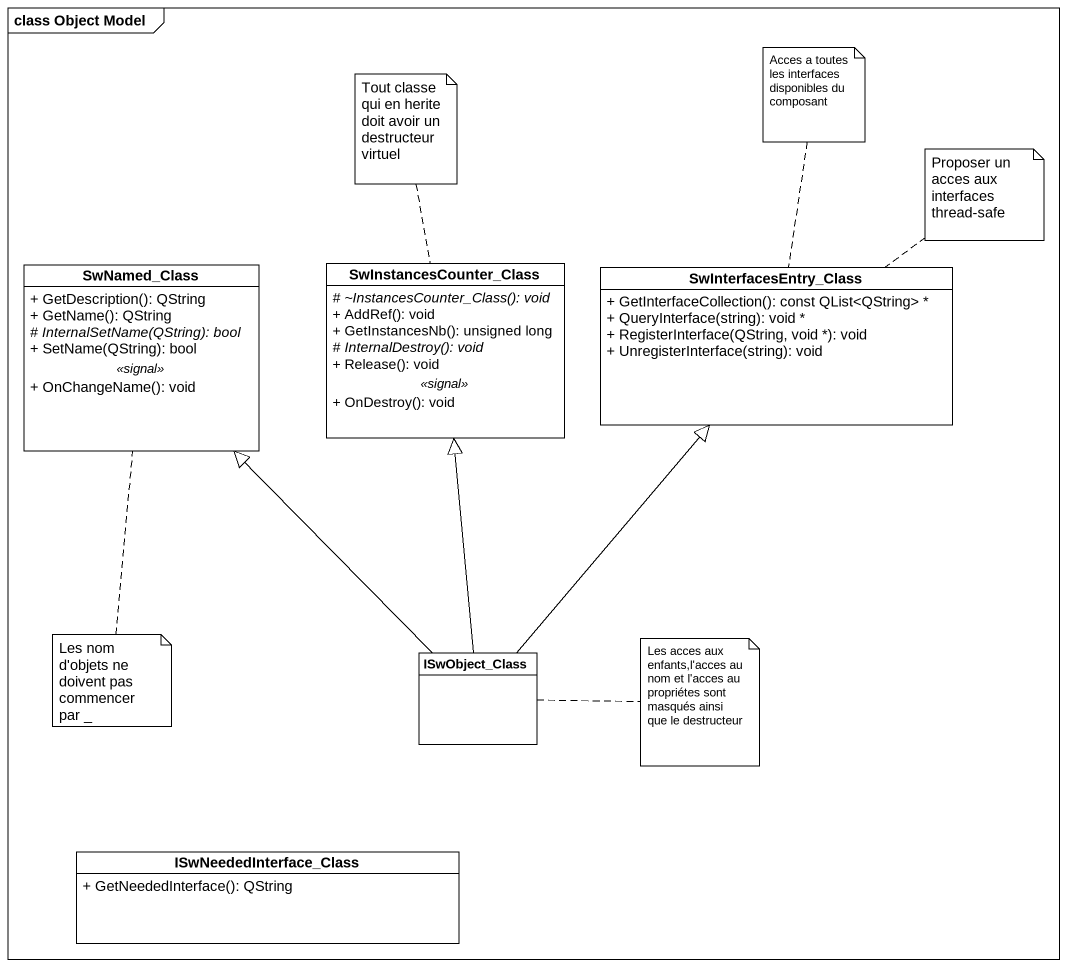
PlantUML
@startuml
mainframe class Object Model
hide circle
hide empty members
skinparam classAttributeIconSize 0
class SwNamed_Class {
  + GetDescription(): QString
  + GetName(): QString
  {abstract} # InternalSetName(QString): bool
  + SetName(QString): bool
  .. <<signal>> ..
  + OnChangeName(): void
}
class SwInstancesCounter_Class {
  {abstract} # ~InstancesCounter_Class(): void
  + AddRef(): void
  + GetInstancesNb(): unsigned long
  {abstract} # InternalDestroy(): void
  + Release(): void
  .. <<signal>> ..
  + OnDestroy(): void
}
class SwInterfacesEntry_Class {
  + GetInterfaceCollection(): const QList<QString> *
  + QueryInterface(string): void *
  + RegisterInterface(QString, void *): void
  + UnregisterInterface(string): void
}
class ISwObject_Class
class ISwNeededInterface_Class {
  + GetNeededInterface(): QString
}
ISwObject_Class -up-|> SwNamed_Class
ISwObject_Class -up-|> SwInstancesCounter_Class
ISwObject_Class -up-|> SwInterfacesEntry_Class
note top of SwInterfacesEntry_Class : Acces a toutes les interfaces disponibles du composant
note top of SwInstancesCounter_Class : Tout classe qui en herite doit avoir un destructeur virtuel
note top of SwInterfacesEntry_Class : Proposer un acces aux interfaces thread-safe
note bottom of SwNamed_Class : Les nom d'objets ne doivent pas commencer par _
note right of ISwObject_Class : Les acces aux enfants,l'acces au nom et l'acces au propriétes sont masqués ainsi que le destructeur
@enduml
